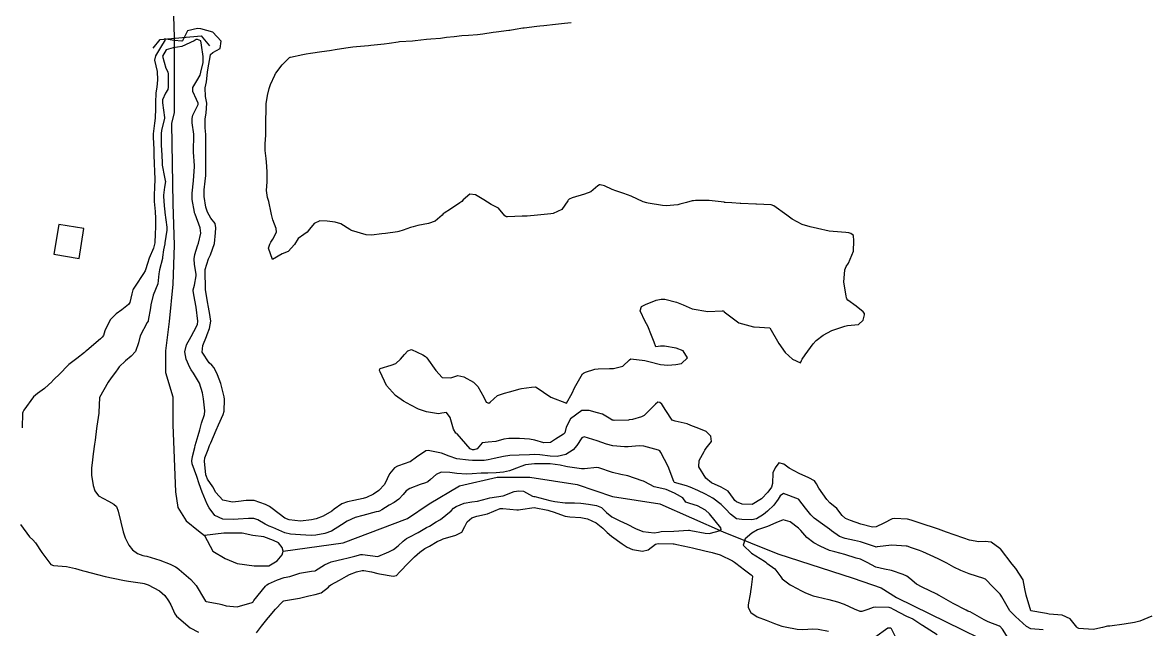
# Model space of a CAD drawing. Header units: metres. Extents: x 307586 to 320046, y 7427249 to 7434250.
# Drawn here: x 317432.6 to 317577.7, y 7432155.3 to 7432233.3 of the extents above; entities that cross this region are included whole.
import ezdxf

# ---------------------------------------------------------------- set-up
doc = ezdxf.new("R2010")
doc.units = ezdxf.units.M
doc.header["$MEASUREMENT"] = 0
for name, color, linetype in [('Curvas de Nivel 1m', 11, 'Continuous'), ('Edificações', 30, 'Continuous'), ('Hidrografia', 140, 'Continuous'), ('Pontes_Viadutos_Tubos', 190, 'Continuous')]:
    doc.layers.add(name, color=color, linetype=linetype)

msp = doc.modelspace()

# ---------------------------------------------------------------- linework, layer by layer
at = {"layer": 'Curvas de Nivel 1m', "flags": 128}
for points, elevation in [([(317563.74, 7432155.2), (317562.15, 7432155.35), (317561.6, 7432155.65), (317560.17, 7432156.93), (317559.47, 7432157.67), (317558.41, 7432159.47), (317558.29, 7432159.68), (317558.2, 7432159.8), (317557.28, 7432160.76), (317556.32, 7432161.71), (317556.22, 7432161.79), (317556.11, 7432161.83), (317554.23, 7432162.4), (317553.16, 7432162.83), (317552.25, 7432163.27), (317551.37, 7432163.77), (317550.26, 7432164.36), (317549.23, 7432164.82), (317548.27, 7432165.25), (317547.87, 7432165.41), (317546.69, 7432165.82), (317546.38, 7432165.93), (317546.27, 7432165.96), (317546.12, 7432165.99), (317544.28, 7432166.11), (317542.42, 7432165.88), (317542.29, 7432165.86), (317542.27, 7432165.86), (317542.21, 7432165.88), (317540.28, 7432166.52), (317539.49, 7432166.7), (317538.28, 7432166.94), (317537.58, 7432167.23), (317536.55, 7432167.95), (317536.3, 7432168.15), (317535.67, 7432168.59), (317534.32, 7432169.57), (317533.89, 7432169.98), (317533.21, 7432170.87), (317532.34, 7432171.95), (317532.28, 7432172), (317530.35, 7432172.74), (317529.94, 7432172.43), (317529.68, 7432172.03), (317529.11, 7432171.26), (317528.33, 7432170.48), (317527.8, 7432170.05), (317526.89, 7432169.49), (317526.31, 7432169.37), (317525, 7432169.4), (317524.31, 7432169.5), (317523.54, 7432170.1), (317522.95, 7432170.73), (317522.34, 7432171.34), (317521.31, 7432172.13), (317520.35, 7432172.67), (317519.38, 7432173.13), (317518.36, 7432173.57), (317517.92, 7432173.72), (317516.36, 7432174.17), (317516.33, 7432174.19), (317516.28, 7432174.27), (317515.55, 7432176.2), (317514.61, 7432178.01), (317514.49, 7432178.21), (317514.41, 7432178.28), (317514.3, 7432178.33), (317512.42, 7432178.81), (317511.82, 7432178.85), (317510.42, 7432178.76), (317509.94, 7432178.74), (317508.42, 7432178.86), (317507.63, 7432179.09), (317506.43, 7432179.53), (317504.75, 7432180.02), (317504.44, 7432179.89), (317503.83, 7432178.93), (317503.35, 7432178.35), (317502.41, 7432177.75), (317501.29, 7432177.49), (317500.4, 7432177.53), (317499.07, 7432177.73), (317498.41, 7432177.75), (317497.71, 7432177.71), (317496.41, 7432177.68), (317495.21, 7432177.63), (317494.4, 7432177.51), (317493.18, 7432177.24), (317492.4, 7432177.07), (317491.89, 7432177), (317490.4, 7432176.98), (317489.89, 7432177.01), (317488.4, 7432177.18), (317487.39, 7432177.53), (317486.41, 7432177.93), (317484.7, 7432178.28), (317484.41, 7432178.22), (317483.22, 7432177.41), (317482.4, 7432176.83), (317482.24, 7432176.76), (317481.76, 7432176.61), (317480.75, 7432176.25), (317480.38, 7432176.03), (317479.72, 7432175.28), (317479.42, 7432174.63), (317479.08, 7432173.91), (317478.35, 7432173.11), (317477.68, 7432172.65), (317476.77, 7432172.23), (317476.33, 7432172.1), (317475.15, 7432171.86), (317474.33, 7432171.69), (317473.6, 7432171.42), (317472.62, 7432170.72), (317472.31, 7432170.47), (317471.2, 7432169.84), (317470.3, 7432169.49), (317469.71, 7432169.34), (317468.3, 7432169.19), (317466.86, 7432169.34), (317466.3, 7432169.59), (317464.67, 7432170.81), (317464.32, 7432171.05), (317463.8, 7432171.33), (317462.33, 7432171.84), (317461.32, 7432171.86), (317460.33, 7432171.73), (317459.56, 7432171.63), (317458.33, 7432171.9), (317457.42, 7432172.89), (317457.03, 7432173.58), (317456.36, 7432174.59), (317456.2, 7432174.91), (317456.13, 7432175.15), (317455.94, 7432176.91), (317456, 7432177.31), (317456.41, 7432178.41), (317456.62, 7432178.91), (317456.77, 7432179.26), (317457.45, 7432180.89), (317457.76, 7432181.57), (317458.36, 7432182.88), (317458.47, 7432183.34), (317458.55, 7432184.81), (317458.55, 7432184.88), (317458.49, 7432185.17), (317458.04, 7432186.89), (317457.65, 7432188.01), (317457.19, 7432188.9), (317456.89, 7432189.25), (317456.54, 7432189.56), (317455.67, 7432190.92), (317455.73, 7432191.76), (317456.23, 7432192.91), (317456.32, 7432193.17), (317456.59, 7432193.97), (317456.76, 7432194.91), (317456.62, 7432196.02), (317456.42, 7432196.91), (317456.37, 7432197.18), (317456.1, 7432198.92), (317456.08, 7432199.49), (317456.03, 7432200.92), (317456.05, 7432201.54), (317456.48, 7432202.91), (317456.55, 7432203.07), (317456.71, 7432203.42), (317457.24, 7432204.9), (317457.38, 7432206.26), (317457.4, 7432206.9), (317457.32, 7432207.47), (317456.77, 7432208.13), (317456.33, 7432208.91), (317456.15, 7432209.54), (317455.92, 7432210.92), (317455.93, 7432211.8), (317456.06, 7432212.92), (317456.12, 7432213.63), (317456.13, 7432214.92), (317456.12, 7432215.66), (317456.11, 7432216.92), (317456.13, 7432217.67), (317456.13, 7432218.92), (317456.06, 7432219.76), (317456.05, 7432220.92), (317456.18, 7432221.66), (317456.24, 7432222.92), (317456.07, 7432223.8), (317456.04, 7432224.92), (317456.22, 7432225.67), (317456.36, 7432226.92), (317456.44, 7432227.48), (317456.67, 7432228.91), (317456.73, 7432229.2), (317457.02, 7432229.45), (317457.98, 7432229.94), (317458.11, 7432230.9), (317457.05, 7432232.04), (317455.48, 7432232.5), (317455.06, 7432232.54), (317453.78, 7432232.22), (317453.11, 7432230.96), (317453.03, 7432230.92), (317452.04, 7432230.97), (317451.04, 7432231.17), (317450.83, 7432231.19), (317450.84, 7432230.98), (317450.57, 7432230.52), (317449.65, 7432229), (317449.55, 7432228.45), (317449.86, 7432227), (317449.92, 7432225.94), (317449.82, 7432224.99), (317449.69, 7432224.26), (317449.64, 7432222.99), (317449.68, 7432222.25), (317449.62, 7432220.99), (317449.53, 7432220.37), (317449.34, 7432219), (317449.34, 7432218.54), (317449.43, 7432216.99), (317449.45, 7432216.4), (317449.48, 7432214.99), (317449.52, 7432214.31), (317449.56, 7432212.99), (317449.52, 7432212.28), (317449.49, 7432210.99), (317449.51, 7432210.27), (317449.6, 7432208.99), (317449.65, 7432208.1), (317449.64, 7432206.99), (317449.6, 7432206.13), (317449.56, 7432204.99), (317449.42, 7432204.28), (317448.85, 7432203), (317448.81, 7432202.89), (317448.69, 7432202.45), (317448.32, 7432201.36), (317448.14, 7432201.01), (317447.04, 7432199.41), (317446.78, 7432199.03), (317446.74, 7432198.94), (317446.64, 7432198.42), (317446.35, 7432197.3), (317446.18, 7432197.03), (317445.32, 7432196.34), (317444.61, 7432195.83), (317443.84, 7432195.06), (317443.16, 7432193.64), (317442.97, 7432193.07), (317442.81, 7432192.84), (317442.58, 7432192.62), (317441.75, 7432191.91), (317440.81, 7432191.1), (317440.67, 7432190.98), (317440.55, 7432190.88), (317439.53, 7432190.12), (317438.54, 7432189.33), (317438.31, 7432189.12), (317437.44, 7432188.22), (317436.51, 7432187.3), (317436.43, 7432187.23), (317436.36, 7432187.15), (317435.4, 7432186.25), (317434.49, 7432185.61), (317433.98, 7432185.18), (317432.72, 7432183.45), (317432.6, 7432183.2), (317432.58, 7432183.08), (317432.53, 7432181.2)], 737), ([(317577.71, 7432156.99), (317576.16, 7432156.32), (317575.49, 7432156.14), (317574.16, 7432155.95), (317572.32, 7432155.69), (317572.15, 7432155.68), (317572, 7432155.68), (317571.36, 7432155.53), (317570.4, 7432155.29), (317570.15, 7432155.27), (317568.34, 7432155.37), (317568.15, 7432155.47), (317568.1, 7432155.51), (317568.06, 7432155.56), (317567.23, 7432156.64), (317566.17, 7432157.09), (317564.53, 7432157.24), (317564.17, 7432157.3), (317563.91, 7432157.35), (317562.17, 7432157.64), (317561.54, 7432159.65), (317561.38, 7432160.48), (317561.16, 7432161.65), (317560.24, 7432163.08), (317559.77, 7432163.66), (317558.27, 7432165.61), (317558.23, 7432165.64), (317558.19, 7432165.68), (317557.07, 7432166.49), (317556.28, 7432166.55), (317555.46, 7432166.54), (317554.28, 7432166.74), (317553.53, 7432166.99), (317552.29, 7432167.42), (317551.31, 7432167.77), (317550.3, 7432168.15), (317549.77, 7432168.31), (317548.31, 7432168.79), (317546.8, 7432169.33), (317546.32, 7432169.45), (317544.63, 7432169.53), (317544.32, 7432169.47), (317543.25, 7432168.93), (317542.3, 7432168.44), (317541.79, 7432168.4), (317540.31, 7432168.79), (317538.98, 7432169.25), (317538.32, 7432169.53), (317537.89, 7432169.93), (317537.22, 7432170.83), (317536.34, 7432171.55), (317535.92, 7432171.95), (317534.91, 7432173.41), (317534.61, 7432173.97), (317534.37, 7432174.38), (317533.61, 7432174.75), (317532.38, 7432175.32), (317531.11, 7432176.01), (317530.4, 7432176.52), (317529.75, 7432176.68), (317529.28, 7432176.03), (317529.01, 7432175.41), (317528.95, 7432174.03), (317528.83, 7432173.57), (317528.35, 7432172.93), (317527.55, 7432172.05), (317526.34, 7432171.32), (317525.04, 7432171.38), (317524.34, 7432171.68), (317524.1, 7432171.86), (317523.93, 7432172.1), (317523.28, 7432173.03), (317522.36, 7432173.56), (317521.1, 7432174.13), (317520.37, 7432174.72), (317519.5, 7432176.15), (317519.55, 7432177), (317520.17, 7432178.14), (317520.25, 7432178.31), (317520.42, 7432178.56), (317521.13, 7432179.43), (317521.04, 7432180.13), (317520.45, 7432180.73), (317519.5, 7432181.11), (317518.46, 7432181.5), (317517.97, 7432181.68), (317516.46, 7432182.03), (317516.07, 7432182.19), (317515.26, 7432183.41), (317514.74, 7432184.21), (317514.49, 7432184.46), (317514.22, 7432184.49), (317513.94, 7432184.22), (317512.47, 7432182.78), (317512.13, 7432182.58), (317510.95, 7432182.26), (317510.53, 7432182.2), (317510.46, 7432182.19), (317508.6, 7432182.14), (317508.46, 7432182.16), (317508.36, 7432182.18), (317508.17, 7432182.28), (317507.1, 7432182.93), (317506.47, 7432183.1), (317505.38, 7432183.42), (317504.47, 7432183.42), (317503.01, 7432182.35), (317502.45, 7432181.29), (317502.26, 7432180.55), (317502.09, 7432180.36), (317501.09, 7432179.72), (317500.43, 7432179.29), (317499.55, 7432179.26), (317498.42, 7432179.6), (317497.74, 7432179.73), (317496.43, 7432179.81), (317495.05, 7432179.82), (317494.43, 7432179.72), (317493.39, 7432179.43), (317492.42, 7432179.34), (317491.66, 7432179.24), (317491.02, 7432178.49), (317490.56, 7432178.36), (317490.41, 7432178.36), (317490.09, 7432178.5), (317488.43, 7432180.41), (317488.37, 7432180.46), (317488.25, 7432180.52), (317487.94, 7432181.03), (317487.52, 7432182.53), (317487.08, 7432183.15), (317486.47, 7432183.06), (317486.02, 7432183), (317484.47, 7432183.24), (317483.48, 7432183.59), (317482.48, 7432184.08), (317481.54, 7432184.61), (317480.49, 7432185.36), (317479.34, 7432186.63), (317478.53, 7432188.39), (317478.46, 7432188.57), (317478.44, 7432188.64), (317478.53, 7432188.8), (317479.93, 7432189.24), (317480.54, 7432189.46), (317481.15, 7432190.01), (317481.65, 7432190.61), (317482.08, 7432191.08), (317482.56, 7432191.26), (317484, 7432190.58), (317484.34, 7432190.36), (317484.55, 7432190.17), (317485.7, 7432188.56), (317486.52, 7432187.65), (317487.62, 7432187.63), (317488.53, 7432187.91), (317489.28, 7432187.75), (317490.52, 7432187.06), (317491.08, 7432186.49), (317491.87, 7432185.11), (317492.16, 7432184.48), (317492.48, 7432184.37), (317492.67, 7432184.48), (317493.63, 7432185.33), (317494.5, 7432185.63), (317495.14, 7432185.81), (317496.51, 7432186.19), (317496.71, 7432186.23), (317497.98, 7432186.41), (317498.51, 7432186.44), (317498.6, 7432186.4), (317500.49, 7432185.15), (317502.48, 7432184.36), (317503.2, 7432185.66), (317503.5, 7432186.35), (317504.53, 7432188.11), (317504.65, 7432188.21), (317504.92, 7432188.33), (317506.12, 7432188.73), (317506.54, 7432188.79), (317508.03, 7432188.8), (317508.54, 7432188.8), (317509.71, 7432189.1), (317510.56, 7432189.92), (317510.77, 7432190.05), (317512.56, 7432189.84), (317513.07, 7432189.72), (317514.55, 7432189.33), (317515.49, 7432189.25), (317516.55, 7432189.32), (317517.26, 7432189.47), (317518.02, 7432190.17), (317517.48, 7432191.08), (317516.58, 7432191.41), (317515.09, 7432191.69), (317514.58, 7432191.67), (317513.96, 7432191.6), (317513.73, 7432192.22), (317513.41, 7432193.05), (317512.92, 7432194.24), (317512.61, 7432194.85), (317511.94, 7432196.25), (317512.1, 7432196.78), (317512.64, 7432197.03), (317514.01, 7432197.59), (317514.65, 7432197.74), (317515.14, 7432197.71), (317516.64, 7432197.33), (317517.47, 7432197.01), (317518.64, 7432196.49), (317520.63, 7432196.14), (317522.51, 7432196.24), (317522.63, 7432196.22), (317522.7, 7432196.18), (317522.76, 7432196.12), (317524.61, 7432194.7), (317526.5, 7432194.17), (317526.6, 7432194.17), (317528.6, 7432194.04), (317529.76, 7432192.03), (317530.57, 7432190.89), (317531.54, 7432190.01), (317532.56, 7432189.56), (317532.7, 7432189.86), (317532.76, 7432190), (317533.17, 7432190.59), (317534.18, 7432191.98), (317534.59, 7432192.41), (317535.47, 7432193.09), (317536.6, 7432193.68), (317537.36, 7432193.94), (317538.26, 7432194.27), (317538.61, 7432194.36), (317540.03, 7432194.48), (317540.62, 7432195.05), (317540.79, 7432195.73), (317540.77, 7432195.9), (317540.63, 7432196.1), (317539.71, 7432196.84), (317538.65, 7432197.61), (317538.51, 7432197.78), (317538.48, 7432197.92), (317538.44, 7432198.14), (317538.12, 7432199.93), (317538.26, 7432201.49), (317538.43, 7432201.92), (317538.71, 7432202.34), (317539.35, 7432203.92), (317539.43, 7432205.24), (317539.35, 7432205.92), (317539.01, 7432206.18), (317538.76, 7432206.25), (317538.37, 7432206.32), (317536.76, 7432206.41), (317536.25, 7432206.47), (317534.76, 7432206.81), (317533.81, 7432207.03), (317532.77, 7432207.33), (317531.48, 7432208.01), (317530.78, 7432208.52), (317529.12, 7432209.73), (317528.8, 7432209.86), (317526.91, 7432209.96), (317526.8, 7432209.96), (317524.87, 7432210.02), (317524.8, 7432210.03), (317523.74, 7432210.11), (317522.86, 7432210.18), (317522.8, 7432210.18), (317522.73, 7432210.19), (317520.81, 7432210.41), (317519.04, 7432210.4), (317518.81, 7432210.39), (317518.62, 7432210.36), (317517.91, 7432210.18), (317517.05, 7432209.94), (317516.8, 7432209.87), (317515.28, 7432209.72), (317514.8, 7432209.77), (317512.96, 7432210.08), (317512.8, 7432210.1), (317512.35, 7432210.24), (317510.81, 7432210.97), (317509.86, 7432211.32), (317508.82, 7432211.66), (317508.37, 7432211.84), (317507.38, 7432212.3), (317506.82, 7432212.42), (317506.73, 7432212.41), (317506.53, 7432212.31), (317505.61, 7432211.53), (317504.81, 7432211.21), (317503.22, 7432210.77), (317502.81, 7432210.59), (317502.69, 7432210.47), (317502.64, 7432210.36), (317501.88, 7432209.27), (317500.78, 7432208.76), (317500.45, 7432208.71), (317498.77, 7432208.54), (317497.41, 7432208.42), (317496.77, 7432208.39), (317494.89, 7432208.33), (317494.77, 7432208.33), (317494.68, 7432208.36), (317494.57, 7432208.45), (317493.74, 7432209.42), (317492.79, 7432209.9), (317491.84, 7432210.49), (317490.8, 7432211.14), (317490.06, 7432211.25), (317489.2, 7432210.52), (317489.02, 7432210.29), (317488.79, 7432210.13), (317487.56, 7432209.32), (317486.78, 7432208.78), (317486.64, 7432208.69), (317486.49, 7432208.55), (317485.59, 7432207.74), (317484.76, 7432207.46), (317483.37, 7432207.2), (317482.76, 7432207.05), (317482.42, 7432206.94), (317481.5, 7432206.61), (317480.94, 7432206.42), (317480.75, 7432206.38), (317479.21, 7432206.17), (317478.75, 7432206.12), (317477.43, 7432205.97), (317476.74, 7432206.01), (317474.87, 7432206.57), (317474.75, 7432206.62), (317474.63, 7432206.69), (317473.48, 7432207.43), (317472.76, 7432207.61), (317471.72, 7432207.77), (317470.76, 7432207.81), (317470.06, 7432207.45), (317469.44, 7432206.75), (317469.15, 7432206.36), (317468.74, 7432206.03), (317467.99, 7432205.52), (317467.52, 7432204.78), (317466.71, 7432203.85), (317465.94, 7432203.57), (317464.7, 7432202.81), (317464.18, 7432204.28), (317464.36, 7432204.82), (317464.49, 7432205.05), (317464.73, 7432205.45), (317465.21, 7432206.34), (317465.18, 7432206.81), (317464.76, 7432207.91), (317464.56, 7432208.61), (317464.54, 7432208.81), (317464.24, 7432210.27), (317464.06, 7432210.82), (317463.93, 7432211.7), (317464.01, 7432212.82), (317464.02, 7432214.01), (317463.99, 7432214.82), (317463.89, 7432215.8), (317463.76, 7432216.83), (317463.75, 7432217.7), (317463.82, 7432218.83), (317463.84, 7432219.76), (317463.86, 7432220.83), (317463.87, 7432221.89), (317463.9, 7432222.83), (317464.06, 7432223.93), (317464.28, 7432224.82), (317464.46, 7432225.33), (317464.99, 7432226.53), (317465.07, 7432226.73), (317465.12, 7432226.81), (317465.95, 7432227.85), (317466.88, 7432228.79), (317466.96, 7432228.84), (317467.01, 7432228.86), (317468.58, 7432229.21), (317469.02, 7432229.27), (317469.6, 7432229.34), (317471.02, 7432229.56), (317472.03, 7432229.72), (317473.02, 7432229.88), (317474.43, 7432230.1), (317475.03, 7432230.17), (317475.5, 7432230.22), (317477.03, 7432230.35), (317477.32, 7432230.38), (317479.03, 7432230.55), (317479.71, 7432230.64), (317480.84, 7432230.81), (317481.04, 7432230.84), (317482.68, 7432230.96), (317483.04, 7432231), (317484.47, 7432231.15), (317485.04, 7432231.2), (317486.29, 7432231.31), (317487.05, 7432231.4), (317488.06, 7432231.52), (317489.05, 7432231.62), (317489.88, 7432231.69), (317491.05, 7432231.77), (317491.71, 7432231.84), (317493.06, 7432232.06), (317493.43, 7432232.11), (317495.06, 7432232.3), (317495.19, 7432232.32), (317495.89, 7432232.44), (317496.89, 7432232.61), (317497.06, 7432232.63), (317498.65, 7432232.83), (317499.07, 7432232.87), (317499.59, 7432232.93), (317501.07, 7432233.11), (317502.21, 7432233.23), (317503.07, 7432233.32)], 738), ([(317462.64, 7432154.82), (317463.28, 7432155.67), (317464.15, 7432156.76), (317464.18, 7432156.79), (317464.19, 7432156.81), (317465.09, 7432157.88), (317465.96, 7432158.79), (317466.07, 7432158.89), (317466.17, 7432158.94), (317466.36, 7432158.97), (317468.18, 7432159.27), (317469.35, 7432159.58), (317470.18, 7432159.75), (317470.94, 7432159.98), (317471.89, 7432160.72), (317472.04, 7432160.87), (317472.2, 7432160.98), (317473.31, 7432161.6), (317474.21, 7432162.11), (317474.6, 7432162.31), (317475.5, 7432162.68), (317476.22, 7432162.86), (317476.42, 7432162.86), (317477.43, 7432162.65), (317478.22, 7432162.46), (317478.45, 7432162.41), (317480.22, 7432162.11), (317480.63, 7432162.2), (317481.03, 7432162.61), (317482.24, 7432163.89), (317482.96, 7432164.59), (317483.63, 7432165.2), (317484.26, 7432165.65), (317484.86, 7432165.97), (317485.88, 7432166.55), (317486.14, 7432166.69), (317486.27, 7432166.75), (317486.63, 7432166.9), (317488.28, 7432167.39), (317489.04, 7432167.76), (317489.4, 7432168.51), (317489.71, 7432169.09), (317490.3, 7432169.61), (317490.96, 7432169.84), (317492.31, 7432170.13), (317493.13, 7432170.47), (317493.97, 7432170.8), (317494.32, 7432170.83), (317496.09, 7432170.66), (317496.32, 7432170.64), (317496.58, 7432170.69), (317498.33, 7432170.93), (317500.1, 7432170.61), (317500.32, 7432170.53), (317500.76, 7432170.38), (317502.31, 7432169.81), (317502.93, 7432169.74), (317504.31, 7432169.67), (317505.16, 7432169.47), (317506.3, 7432168.95), (317507.17, 7432168.3), (317507.73, 7432167.73), (317508.28, 7432167.25), (317509.63, 7432166.27), (317510.27, 7432165.86), (317510.95, 7432165.56), (317512.26, 7432165.31), (317512.97, 7432165.52), (317513.91, 7432166.22), (317514.27, 7432166.32), (317516.21, 7432166.26), (317516.27, 7432166.26), (317516.34, 7432166.25), (317516.68, 7432166.18), (317518.27, 7432165.84), (317518.68, 7432165.75), (317520.26, 7432165.39), (317521.22, 7432165.17), (317522.25, 7432164.85), (317523.8, 7432164.1), (317524.07, 7432163.92), (317524.24, 7432163.8), (317525.38, 7432162.93), (317526.23, 7432162.28), (317526.34, 7432162.18), (317526.38, 7432162.07), (317526.21, 7432160.7), (317526.12, 7432160.15), (317526.11, 7432160.07), (317525.82, 7432158.43), (317525.84, 7432158.07), (317526.17, 7432157.44), (317526.99, 7432156.89), (317528.16, 7432156.44), (317529.22, 7432156.03), (317530.15, 7432155.7), (317530.57, 7432155.59), (317532.14, 7432155.29), (317532.86, 7432155.27), (317534.14, 7432155.32), (317534.82, 7432155.28), (317536.14, 7432155.02)], 737), ([(317432.29, 7432168.76), (317433.46, 7432167.18), (317433.89, 7432166.8), (317434.26, 7432166.38), (317435.04, 7432165.16), (317436.23, 7432163.63), (317436.56, 7432163.48), (317438.23, 7432163.36), (317439.36, 7432163.11), (317440.22, 7432162.85), (317440.56, 7432162.75), (317442.21, 7432162.31), (317443.21, 7432162.06), (317444.2, 7432161.84), (317445.69, 7432161.55), (317446.2, 7432161.46), (317448, 7432161.2), (317448.2, 7432161.16), (317448.72, 7432160.99), (317450.19, 7432160.24), (317450.85, 7432159.64), (317451.33, 7432158.96), (317451.62, 7432158.41), (317452.16, 7432157.25), (317452.37, 7432156.95), (317454.13, 7432155.45), (317455.19, 7432154.92)], 737), ([(317559.56, 7432153.67), (317558.52, 7432155.3), (317558.19, 7432155.68), (317558.15, 7432155.7), (317556.67, 7432156.22), (317556.16, 7432156.5), (317554.37, 7432157.53), (317554.17, 7432157.59), (317554.06, 7432157.62), (317553.83, 7432157.74), (317552.19, 7432158.58), (317550.37, 7432159.61), (317550.2, 7432159.71), (317550.08, 7432159.78), (317548.21, 7432160.72), (317547.48, 7432161.07), (317546.62, 7432161.82), (317546.23, 7432162.1), (317545.74, 7432162.32), (317544.23, 7432162.85), (317543.37, 7432163), (317542.24, 7432163.29), (317541.14, 7432163.89), (317540.25, 7432164.28), (317539.71, 7432164.44), (317538.26, 7432164.89), (317536.95, 7432165.25), (317536.27, 7432165.43), (317535.08, 7432165.96), (317534.28, 7432166.41), (317533.37, 7432167.07), (317532.6, 7432168), (317532.3, 7432168.29), (317531.21, 7432169.11), (317530.31, 7432169.37), (317529.38, 7432168.96), (317528.3, 7432168.5), (317527.95, 7432168.39), (317527.02, 7432168.06), (317526.29, 7432167.65), (317525.44, 7432166.91), (317525.17, 7432166.08), (317526.26, 7432165.05), (317527.93, 7432164.04), (317528.1, 7432163.91), (317528.24, 7432163.8), (317529.27, 7432163.06), (317530.03, 7432162.02), (317530.22, 7432161.77), (317531.22, 7432161.02), (317532.21, 7432160.47), (317532.52, 7432160.31), (317533.19, 7432159.99), (317534.2, 7432159.59), (317534.72, 7432159.44), (317536.19, 7432159.1), (317537.3, 7432158.82), (317538.18, 7432158.53), (317539.44, 7432157.91), (317540.17, 7432157.6), (317540.46, 7432157.61), (317541.25, 7432157.89), (317541.93, 7432158.13), (317542.18, 7432158.16), (317543.92, 7432158.11), (317544.18, 7432158.05), (317544.47, 7432157.85), (317546.16, 7432156.95), (317546.98, 7432156.64), (317548.15, 7432155.87), (317548.25, 7432155.8), (317550.14, 7432154.63)], 736), ([(317542.13, 7432154.29), (317543.77, 7432155.48), (317544.15, 7432155.45), (317545, 7432153.84)], 737)]:
    msp.add_lwpolyline(points, dxfattribs=dict(at, elevation=elevation))
at = {"layer": 'Curvas de Nivel 1m', "elevation": 736, "flags": 128}
msp.add_lwpolyline([(317454.87, 7432231.1), (317454.64, 7432230.94), (317453.03, 7432230.2), (317451.95, 7432230.04), (317451.02, 7432229.79), (317450.57, 7432228.99), (317450.99, 7432227.44), (317451.24, 7432226.98), (317451.31, 7432226.64), (317451.3, 7432224.98), (317451.25, 7432224.69), (317450.96, 7432224.2), (317450.56, 7432223.37), (317450.54, 7432222.98), (317450.83, 7432221.07), (317450.82, 7432220.98), (317450.43, 7432219.45), (317450.38, 7432218.99), (317450.41, 7432217.45), (317450.43, 7432216.98), (317450.5, 7432215.33), (317450.53, 7432214.98), (317450.83, 7432213.4), (317450.92, 7432212.98), (317450.93, 7432212.87), (317450.81, 7432212.14), (317450.67, 7432211.1), (317450.67, 7432210.98), (317450.78, 7432209.73), (317450.86, 7432208.98), (317450.88, 7432208.87), (317451.11, 7432206.98), (317451.11, 7432206.6), (317450.86, 7432204.98), (317450.84, 7432204.86), (317450.71, 7432204.06), (317450.57, 7432203.11), (317450.55, 7432202.98), (317450.18, 7432201.49), (317450.11, 7432200.99), (317449.94, 7432199.71), (317449.68, 7432198.99), (317449.38, 7432198.25), (317449.08, 7432197), (317449.01, 7432196.6), (317448.73, 7432195), (317448.7, 7432194.9), (317448.6, 7432194.73), (317447.69, 7432193.01), (317447.46, 7432192.13), (317447.08, 7432191.02), (317446.55, 7432190.42), (317445.79, 7432189.78), (317445.01, 7432189.05), (317444.8, 7432188.77), (317444.52, 7432188.34), (317443.97, 7432187.6), (317443.57, 7432187.06), (317442.48, 7432185.08), (317442.38, 7432183.16), (317442.37, 7432183.08), (317442.13, 7432181.39), (317442.09, 7432181.08), (317441.89, 7432179.61), (317441.82, 7432179.09), (317441.65, 7432177.83), (317441.56, 7432177.09), (317441.44, 7432176.02), (317441.44, 7432175.09), (317441.66, 7432173.78), (317441.86, 7432173.08), (317442.33, 7432172.43), (317443.62, 7432171.76), (317444.32, 7432171.36), (317444.64, 7432171.05), (317444.88, 7432170.47), (317445.2, 7432169.04), (317445.49, 7432167.82), (317445.76, 7432167.04), (317446.25, 7432166.11), (317446.71, 7432165.48), (317447.35, 7432165.01), (317448.02, 7432164.78), (317448.24, 7432164.74), (317448.56, 7432164.68), (317450.23, 7432164.19), (317451.55, 7432163.64), (317452.23, 7432163.33), (317452.45, 7432163.18), (317452.72, 7432162.95), (317454.2, 7432161.68), (317454.89, 7432160.92), (317455.96, 7432159.12), (317456.1, 7432158.91), (317456.17, 7432158.86), (317457.84, 7432158.56), (317458.17, 7432158.48), (317458.73, 7432158.31), (317460.17, 7432158.19), (317462.08, 7432158.74), (317462.17, 7432158.79), (317462.19, 7432158.81), (317462.21, 7432158.83), (317462.32, 7432158.97), (317463.78, 7432160.82), (317463.99, 7432161.02), (317464.2, 7432161.14), (317465.34, 7432161.66), (317466.21, 7432161.93), (317466.92, 7432162.07), (317468.22, 7432162.5), (317468.42, 7432162.56), (317469.71, 7432162.75), (317470.16, 7432162.8), (317470.22, 7432162.83), (317471.37, 7432163.59), (317472.24, 7432163.94), (317473.88, 7432164.34), (317474.24, 7432164.42), (317475.29, 7432164.68), (317476.03, 7432164.89), (317476.25, 7432164.91), (317478.24, 7432164.64), (317479.64, 7432165.24), (317480.26, 7432165.56), (317480.86, 7432166.02), (317481.49, 7432166.61), (317481.93, 7432166.95), (317482.28, 7432167.12), (317483.43, 7432167.73), (317484.29, 7432168.23), (317484.51, 7432168.35), (317484.87, 7432168.56), (317485.75, 7432169.1), (317486.3, 7432169.42), (317487.65, 7432170.53), (317487.97, 7432170.87), (317488.32, 7432171.08), (317489.34, 7432171.5), (317490.33, 7432171.68), (317491.06, 7432171.77), (317492.34, 7432172.12), (317492.62, 7432172.19), (317494.34, 7432172.45), (317495.77, 7432173.01), (317496.35, 7432173.1), (317496.96, 7432173.03), (317498.13, 7432172.4), (317498.29, 7432172.35), (317498.34, 7432172.34), (317498.4, 7432172.34), (317500.34, 7432171.86), (317501, 7432171.71), (317502.33, 7432171.55), (317503.53, 7432171.54), (317504.33, 7432171.49), (317505.29, 7432171.36), (317506.33, 7432171.22), (317506.96, 7432170.93), (317507.62, 7432170.29), (317508.31, 7432169.74), (317509.34, 7432169.23), (317510.3, 7432168.82), (317511.37, 7432168.25), (317512.29, 7432167.84), (317513.77, 7432167.7), (317514.29, 7432167.79), (317514.66, 7432167.84), (317516.29, 7432167.92), (317518.15, 7432168.02), (317518.29, 7432168.01), (317518.48, 7432167.97), (317520.29, 7432167.65), (317520.82, 7432167.61), (317522.29, 7432167.97), (317522.37, 7432168.12), (317522.3, 7432168.32), (317520.85, 7432170.13), (317520.33, 7432170.59), (317519.31, 7432171.17), (317518.34, 7432171.45), (317517.81, 7432171.64), (317517.42, 7432172.17), (317516.75, 7432172.59), (317516.35, 7432172.78), (317515.3, 7432173.26), (317514.36, 7432173.48), (317513.74, 7432173.6), (317512.53, 7432174.24), (317512.36, 7432174.33), (317512.22, 7432174.39), (317510.37, 7432175.01), (317509.46, 7432175.19), (317508.38, 7432175.43), (317506.65, 7432176.04), (317506.39, 7432176.09), (317504.79, 7432175.92), (317504.39, 7432175.91), (317502.59, 7432176.16), (317502.39, 7432176.21), (317501.65, 7432176.37), (317500.39, 7432176.54), (317500.22, 7432176.56), (317498.39, 7432176.57), (317497.22, 7432176.42), (317496.6, 7432176.22), (317496.39, 7432176.14), (317495.15, 7432175.67), (317494.38, 7432175.5), (317493.43, 7432175.41), (317492.38, 7432175.37), (317491.52, 7432175.34), (317490.37, 7432175.28), (317489.64, 7432175.24), (317488.37, 7432175.3), (317487.47, 7432175.44), (317486.38, 7432175.47), (317485.73, 7432175.2), (317484.99, 7432174.56), (317484.67, 7432174.26), (317484.36, 7432174.11), (317483.66, 7432173.88), (317482.35, 7432173.38), (317481.89, 7432173.07), (317481.51, 7432172.61), (317480.93, 7432172.02), (317480.33, 7432171.6), (317479.71, 7432171.24), (317478.73, 7432170.64), (317478.47, 7432170.47), (317478.31, 7432170.42), (317478.04, 7432170.38), (317476.31, 7432169.93), (317475.33, 7432169.65), (317474.3, 7432169.18), (317473.57, 7432168.7), (317472.28, 7432167.9), (317471.42, 7432167.59), (317470.28, 7432167.38), (317469.67, 7432167.35), (317468.28, 7432167.42), (317467.03, 7432167.53), (317466.28, 7432167.7), (317464.74, 7432168.35), (317464.29, 7432168.54), (317464.11, 7432168.63), (317463.77, 7432168.82), (317462.81, 7432169.34), (317462.3, 7432169.51), (317461.61, 7432169.54), (317460.3, 7432169.46), (317459.74, 7432169.42), (317458.3, 7432169.44), (317457.3, 7432169.9), (317456.55, 7432170.91), (317456.32, 7432171.38), (317455.66, 7432172.92), (317455.29, 7432173.99), (317454.96, 7432174.92), (317454.39, 7432176.55), (317454.31, 7432176.93), (317454.4, 7432177.51), (317454.7, 7432178.64), (317454.78, 7432178.93), (317455.16, 7432180.19), (317455.35, 7432180.92), (317455.59, 7432181.78), (317455.95, 7432182.92), (317456, 7432183.38), (317455.82, 7432184.92), (317455.71, 7432185.7), (317455.32, 7432186.92), (317454.53, 7432188.23), (317454.24, 7432188.65), (317454.09, 7432188.94), (317453.62, 7432190.02), (317453.45, 7432190.95), (317453.66, 7432191.85), (317454.23, 7432192.94), (317454.59, 7432193.56), (317455.05, 7432194.48), (317455.12, 7432194.92), (317454.87, 7432196.68), (317454.83, 7432196.93), (317454.64, 7432198.07), (317454.51, 7432198.8), (317454.52, 7432198.93), (317454.66, 7432199.53), (317454.88, 7432200.71), (317454.88, 7432200.93), (317454.69, 7432202.2), (317454.62, 7432202.93), (317454.71, 7432203.48), (317455.07, 7432204.58), (317455.18, 7432204.93), (317455.47, 7432206.2), (317455.4, 7432206.92), (317454.77, 7432208.67), (317454.69, 7432208.85), (317454.67, 7432208.93), (317454.39, 7432210.54), (317454.36, 7432210.94), (317454.38, 7432211.35), (317454.55, 7432212.93), (317454.69, 7432214.78), (317454.69, 7432214.93), (317454.55, 7432216.62), (317454.55, 7432216.93), (317454.58, 7432218.63), (317454.57, 7432218.93), (317454.39, 7432220.42), (317454.36, 7432220.94), (317454.45, 7432221.4), (317454.93, 7432222.32), (317455.13, 7432222.74), (317455.13, 7432222.93), (317454.95, 7432223.39), (317454.44, 7432224.42), (317454.48, 7432224.94), (317454.97, 7432225.82), (317455.39, 7432226.52), (317455.5, 7432226.92), (317455.77, 7432228.16), (317455.78, 7432228.92), (317455.56, 7432230.39), (317455.49, 7432230.93), (317455.04, 7432231.12)], close=True, dxfattribs=at)
at = {"layer": 'Edificações'}
msp.add_lwpolyline([(317437.25, 7432207.35), (317436.59, 7432203.5), (317439.83, 7432202.95), (317440.44, 7432206.81)], close=True, dxfattribs=at)
at = {"layer": 'Hidrografia'}
for points in [[(317452.01, 7432255.1), (317451.73, 7432242.46), (317452.05, 7432231.39), (317452.05, 7432228.27), (317452.05, 7432224.84), (317452.05, 7432221.72), (317451.73, 7432220.31), (317451.89, 7432209.97), (317452.05, 7432204.66), (317451.89, 7432199.67), (317451.42, 7432194.84), (317450.96, 7432191.1), (317450.96, 7432188.29), (317451.89, 7432185.17), (317451.89, 7432181.58), (317452.21, 7432172.95), (317452.52, 7432170.93), (317453.61, 7432169.21), (317455.17, 7432167.96), (317455.95, 7432167.34)], [(317466.09, 7432165.31), (317473.76, 7432166.41), (317482.03, 7432169.53), (317484.83, 7432171.4), (317488.73, 7432173.74), (317493.57, 7432174.83), (317497.78, 7432174.83), (317503.87, 7432173.9), (317508.39, 7432172.34), (317514.48, 7432171.4), (317522.63, 7432167.8), (317529.66, 7432164.99), (317539.33, 7432161.87), (317542.92, 7432160.63), (317544.9, 7432159.38), (317563.96, 7432150.01), (317574.64, 7432142.25), (317599.92, 7432124.73)]]:
    msp.add_lwpolyline(points, dxfattribs=at)
msp.add_lwpolyline([(317455.95, 7432167.34), (317457.04, 7432165.31), (317458.6, 7432164.38), (317460.16, 7432163.75), (317462.35, 7432163.44), (317464.22, 7432163.44), (317465.31, 7432164.07), (317465.93, 7432164.85), (317466.09, 7432165.31), (317465.93, 7432165.78), (317465.47, 7432166.4), (317464.84, 7432166.72), (317463.59, 7432167.18), (317462.19, 7432167.34), (317460.79, 7432167.65), (317459.54, 7432167.65), (317458.45, 7432167.65)], close=True, dxfattribs=at)
at = {"layer": 'Pontes_Viadutos_Tubos'}
msp.add_lwpolyline([(317449.38, 7432230.01), (317450.27, 7432231.1), (317455.51, 7432231.59), (317456.6, 7432230.31)], dxfattribs=at)

doc.saveas('drawing.dxf')
